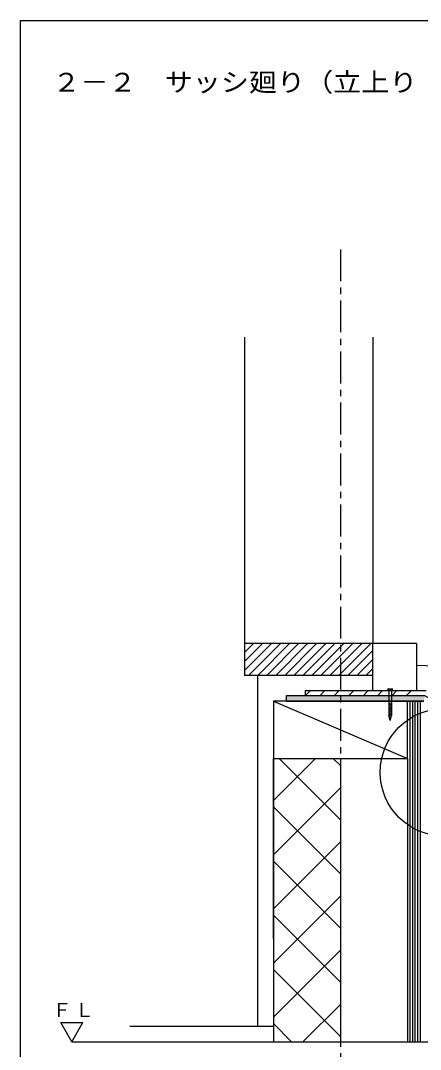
# Model space of a CAD drawing. Units: millimetres, scale not verified, with parts at other scales. Extents: x -456 to 444, y -620 to 665.
# Drawn here: x -456 to -142, y -141 to 665 of the extents above; entities that cross this region are included whole.
import ezdxf
from ezdxf.enums import TextEntityAlignment as Align

# ---------------------------------------------------------------- set-up
doc = ezdxf.new("R2010")
doc.units = ezdxf.units.MM
doc.header["$LTSCALE"] = 5
doc.linetypes.add('CHAIN1', pattern=[8, 5, -1, 1, -1])
doc.linetypes.add('DASHED1', pattern=[1.8, 1.2, -0.6])
for name, color, linetype in [('0-0_境界寸法', 7, 'Continuous'), ('A-0', 4, 'Continuous'), ('A-9', 7, 'DASHED1'), ('F-0', 2, 'Continuous')]:
    doc.layers.add(name, color=color, linetype=linetype)
doc.styles.add('ＭＳ ゴシック', font='')
doc.styles.get('ＭＳ ゴシック').set_extended_font_data('MS Gothic')

msp = doc.modelspace()

# ---------------------------------------------------------------- linework, layer by layer
at = {"layer": '0-0_境界寸法'}
for p, q in [((-415.5, -134.738), (-424.16, -119.738)), ((-424.16, -119.738), (-406.84, -119.738)), ((-415.5, -134.738), (-406.84, -119.738))]:
    msp.add_line(p, q, dxfattribs=at)
at = {"layer": 'A-0', "linetype": 'CHAIN1'}
msp.add_line((-205.023, 486.201), (-205.023, -295.475), dxfattribs=at)
at = {"layer": 'A-0'}
for p, q in [((-280.023, 417.295), (-280.023, 177.262)), ((-179.523, 417.295), (-179.523, 177.262)), ((-258.951, 177.262), (-280.023, 156.19)), ((-266.022, 177.262), (-280.023, 163.261)), ((-273.093, 177.262), (-280.023, 170.332)), ((-251.88, 177.262), (-276.88, 152.262)), ((-244.809, 177.262), (-269.809, 152.262)), ((-237.738, 177.262), (-262.738, 152.262)), ((-230.667, 177.262), (-255.667, 152.262)), ((-223.595, 177.262), (-248.596, 152.262)), ((-216.525, 177.262), (-241.525, 152.262)), ((-209.454, 177.262), (-234.453, 152.262)), ((-202.383, 177.262), (-227.382, 152.262)), ((-195.311, 177.262), (-220.311, 152.262)), ((-188.24, 177.262), (-213.24, 152.262)), ((-181.169, 177.262), (-206.169, 152.262)), ((-179.521, 171.839), (-199.098, 152.262)), ((-179.521, 164.768), (-192.027, 152.262)), ((-179.521, 157.697), (-184.956, 152.262)), ((-232.523, 136.462), (-228.523, 140.462)), ((-221.209, 136.462), (-217.209, 140.462)), ((-209.895, 136.462), (-205.895, 140.462)), ((-198.582, 136.462), (-194.582, 140.462)), ((-187.268, 136.462), (-183.268, 140.462)), ((-175.954, 136.462), (-171.954, 140.462)), ((-168.072, 141.637), (-168.072, 141.487)), ((-168.072, 141.637), (-163.972, 141.637)), ((-167.047, 140.462), (-168.072, 141.487)), ((-167.047, 140.462), (-167.047, 120.962)), ((-164.997, 140.462), (-163.972, 141.487)), ((-164.997, 140.462), (-164.997, 120.962)), ((-164.64, 136.462), (-160.64, 140.462)), ((-153.327, 136.462), (-149.327, 140.462)), ((-257.523, 132.262), (-152.523, 87.262)), ((-164.997, 130.462), (-167.047, 130.053)), ((-164.997, 129.492), (-167.047, 129.084)), ((-150.523, 132.262), (-150.523, -134.738)), ((-148.523, 132.262), (-148.523, -134.738)), ((-146.523, 132.262), (-146.523, -134.738)), ((-144.523, 132.262), (-144.523, -134.738)), ((-142.522, 132.262), (-142.522, -134.738)), ((-164.997, 128.523), (-167.047, 128.114)), ((-164.997, 127.554), (-167.047, 127.145)), ((-164.997, 126.584), (-167.047, 126.175)), ((-164.997, 125.615), (-167.047, 125.206)), ((-164.997, 124.645), (-167.047, 124.236)), ((-164.997, 123.676), (-167.047, 123.267)), ((-164.997, 122.706), (-167.047, 122.297)), ((-164.997, 121.737), (-167.047, 121.328)), ((-166.022, 117.137), (-167.047, 120.962)), ((-166.022, 117.137), (-164.997, 120.962)), ((-165.052, 120.757), (-166.893, 120.389)), ((-165.326, 119.732), (-166.647, 119.469)), ((-165.601, 118.708), (-166.4, 118.549)), ((-257.523, 87.262), (-205.023, 87.262)), ((-257.523, -53.738), (-257.523, 87.262)), ((-224.471, 87.262), (-257.523, 54.21)), ((-224.471, 87.262), (-257.523, 54.21)), ((-257.523, 87.262), (-257.523, -134.738)), ((-205.023, 39.2), (-253.085, 87.262)), ((-205.023, 81.626), (-210.659, 87.262)), ((-205.023, 87.262), (-205.023, -134.738)), ((-205.023, 64.284), (-257.523, 11.784)), ((-205.023, 64.284), (-257.523, 11.784)), ((-205.023, -3.227), (-257.523, 49.273)), ((-205.023, 21.858), (-257.523, -30.642)), ((-205.023, 21.858), (-257.523, -30.642)), ((-205.023, -45.653), (-257.523, 6.847)), ((-205.023, -20.569), (-257.523, -73.069)), ((-205.023, -20.569), (-238.192, -53.738)), ((-205.023, -88.08), (-257.523, -35.58)), ((-205.023, -62.995), (-257.523, -115.495)), ((-205.023, -130.506), (-257.523, -78.006)), ((-205.023, -105.422), (-234.339, -134.738)), ((-243.217, -134.738), (-257.523, -120.433))]:
    msp.add_line(p, q, dxfattribs=at)
at = {"layer": 'A-0', "color": 7}
for p, q in [((-280.023, 177.262), (-280.023, 152.262)), ((-179.523, 177.262), (-280.023, 177.262)), ((-145.318, 177.262), (-194.522, 177.262)), ((-177.023, 177.262), (-179.523, 177.262)), ((-179.521, 140.462), (-179.521, 177.262)), ((-145.318, 177.262), (-145.318, 140.462)), ((-123.319, 159.261), (-145.318, 160.029)), ((-179.523, 152.262), (-280.023, 152.262)), ((-270.023, 152.262), (-270.023, -122.738)), ((-257.523, -122.738), (-370.004, -122.738))]:
    msp.add_line(p, q, dxfattribs=at)
at = {"layer": 'A-0', "color": 2}
for q in [(-232.523, 136.462), (-137.744, 140.462)]:
    msp.add_line((-232.523, 140.462), q, dxfattribs=at)
at = {"layer": 'A-0', "color": 3}
for p, q in [((-257.523, 132.262), (-257.523, 87.262)), ((-139.542, 132.262), (-257.523, 132.262)), ((-247.522, 136.462), (-247.522, 132.262)), ((-138.816, 136.462), (-247.522, 136.462)), ((-152.523, 87.262), (-152.523, 132.262)), ((-257.523, 87.262), (-152.523, 87.262)), ((-152.523, 87.262), (-152.523, -134.738)), ((-415.5, -134.738), (444.375, -134.738))]:
    msp.add_line(p, q, dxfattribs=at)
at = {"layer": 'A-0'}
for points in [[(-163.972, 141.637), (-163.972, 141.487), (-168.072, 141.487)], [(-247.522, 136.462), (-247.522, 132.262), (-139.542, 132.262)], [(-124.823, 128.383), (-138.816, 136.462), (-247.522, 136.462)]]:
    msp.add_lwpolyline(points, dxfattribs=at)
at = {"layer": 'A-0', "color": 7}
msp.add_circle((-123.769, 76.391), 50, dxfattribs=at)
at = {"layer": 'A-9', "color": 9}
msp.add_solid([(-247.522, 136.462), (-247.522, 132.262), (-138.816, 136.462), (-139.542, 132.262)], dxfattribs=at)
at = {"layer": 'F-0'}
msp.add_lwpolyline([(-455.625, -619.525), (-455.625, 665.475), (444.375, 665.475), (444.375, -619.525)], close=True, dxfattribs=at)

# ---------------------------------------------------------------- texts
at = {"layer": '0-0_境界寸法', "style": 'ＭＳ ゴシック', "width": 1.1}
msp.add_text('２－２\u3000サッシ廻り（立上り：Ａ０７シート仕様）', height=14.66, dxfattribs=at).set_placement((-430.625, 605.475), align=Align.BOTTOM_LEFT)
at = {"layer": '0-0_境界寸法', "insert": (-430.729, -115.373), "char_height": 11, "attachment_point": 7, "style": 'ＭＳ ゴシック'}
msp.add_mtext('\\T1.17;ＦＬ', dxfattribs=at)

doc.saveas('drawing.dxf')
